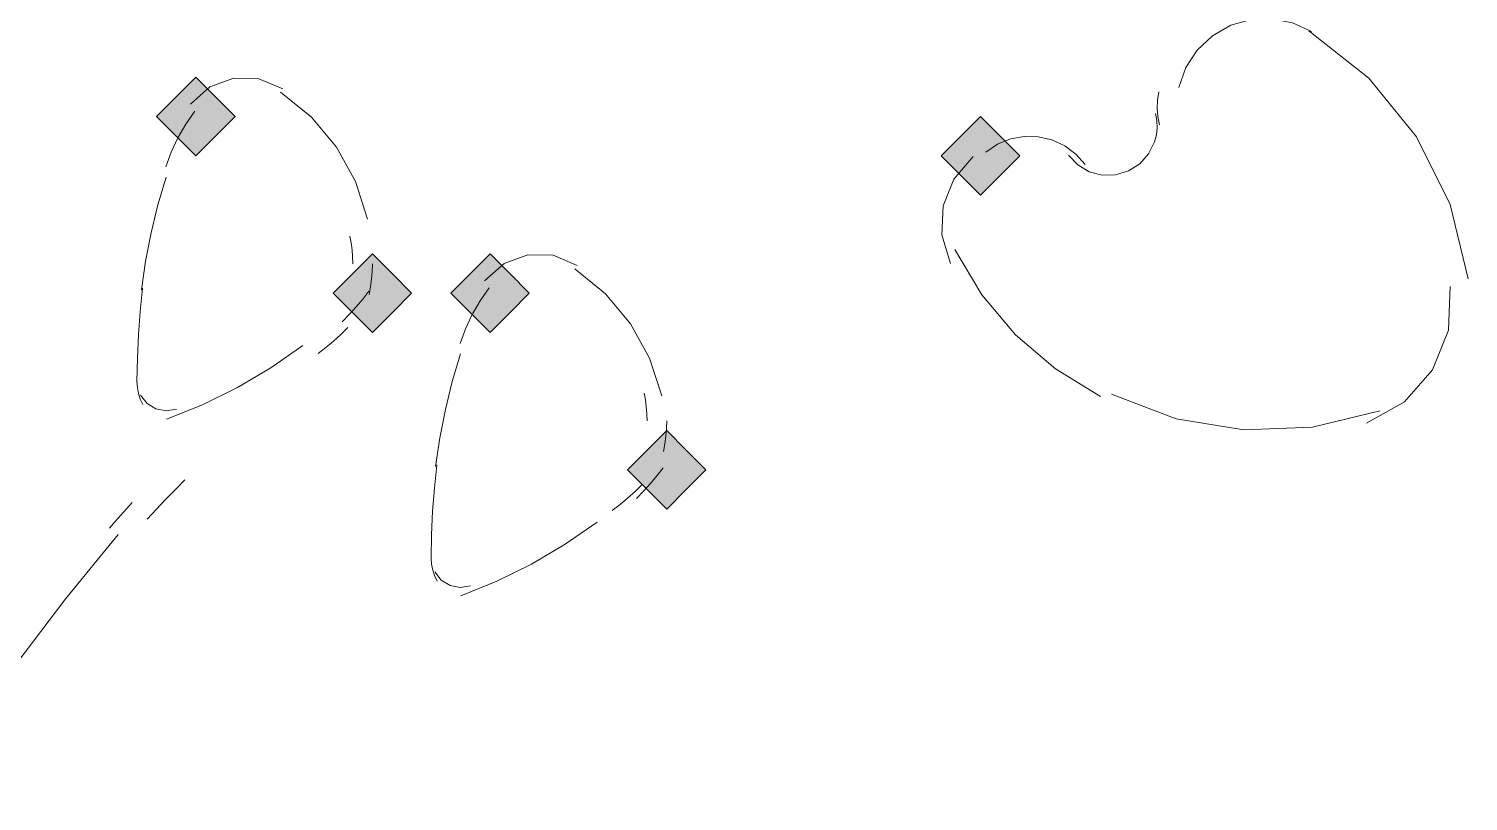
# Model space of a CAD drawing. Header units: millimetres. Extents: x 0 to 420, y 0 to 297.
# Drawn here: x 353.959 to 355.512, y 88.119 to 88.952 of the extents above; entities that cross this region are included whole.
import ezdxf

# ---------------------------------------------------------------- set-up
doc = ezdxf.new("R2010")
doc.units = ezdxf.units.MM

msp = doc.modelspace()

# ---------------------------------------------------------------- hatches: boundary and pattern name
for points in [[(354.1395, 88.9), (354.1183, 88.8788), (354.0972, 88.8577), (354.1183, 88.8365), (354.1395, 88.8153), (354.1607, 88.8365), (354.1818, 88.8577), (354.1607, 88.8788), (354.1395, 88.9)], [(354.9862, 88.8577), (354.965, 88.8365), (354.9438, 88.8153), (354.965, 88.7942), (354.9862, 88.773), (355.0073, 88.7942), (355.0285, 88.8153), (355.0073, 88.8365), (354.9862, 88.8577)], [(354.33, 88.7095), (354.3088, 88.6883), (354.2877, 88.6672), (354.3088, 88.646), (354.33, 88.6248), (354.3512, 88.646), (354.3723, 88.6672), (354.3512, 88.6883), (354.33, 88.7095)], [(354.457, 88.7095), (354.4358, 88.6883), (354.4147, 88.6672), (354.4358, 88.646), (354.457, 88.6248), (354.4782, 88.646), (354.4993, 88.6672), (354.4782, 88.6883), (354.457, 88.7095)], [(354.6475, 88.519), (354.6263, 88.4978), (354.6052, 88.4767), (354.6263, 88.4555), (354.6475, 88.4343), (354.6687, 88.4555), (354.6898, 88.4767), (354.6687, 88.4978), (354.6475, 88.519)]]:
    msp.add_hatch(color=7).paths.add_polyline_path(points)

# ---------------------------------------------------------------- linework, layer by layer
at = {"lineweight": 13}
for points in [[(355.3433, 88.9492), (355.3227, 88.9588), (355.3006, 88.9632), (355.2781, 88.9623), (355.2562, 88.9561), (355.2364, 88.9448), (355.22, 88.9293), (355.2077, 88.9105), (355.2001, 88.889)], [(355.5123, 88.6828), (355.4927, 88.7629), (355.4565, 88.8358), (355.4051, 88.8991), (355.3404, 88.9501)], [(354.2335, 88.8876), (354.2075, 88.8984), (354.1803, 88.899), (354.1546, 88.8896), (354.1336, 88.8709)], [(354.3248, 88.747), (354.3116, 88.7875), (354.2911, 88.8245), (354.2641, 88.8569), (354.231, 88.8839)], [(355.1784, 88.8844), (355.177, 88.8755), (355.1767, 88.8666), (355.1774, 88.8576), (355.1793, 88.8488)], [(354.1385, 88.8634), (354.1287, 88.8494), (354.1202, 88.8347), (354.1129, 88.8193), (354.107, 88.8033)], [(355.174, 88.8305), (355.1759, 88.838), (355.1767, 88.8456), (355.1763, 88.8533), (355.1748, 88.8609)], [(355.0991, 88.8058), (355.089, 88.8172), (355.0769, 88.8261), (355.0632, 88.8325), (355.0484, 88.8359), (355.0332, 88.8363), (355.0184, 88.8335), (355.0044, 88.8279), (354.9918, 88.8194)], [(355.0809, 88.8161), (355.091, 88.8055), (355.1034, 88.7982), (355.1172, 88.7946), (355.1318, 88.7948), (355.1458, 88.799), (355.1579, 88.8067), (355.1675, 88.8173), (355.174, 88.8305)], [(354.9782, 88.8145), (354.9574, 88.7902), (354.9459, 88.7612), (354.9445, 88.73), (354.9536, 88.6993)], [(354.1075, 88.7922), (354.0986, 88.7624), (354.0912, 88.7322), (354.0852, 88.7016), (354.0807, 88.6708)], [(354.3088, 88.6989), (354.3086, 88.7064), (354.308, 88.7139), (354.307, 88.7213), (354.3056, 88.7286)], [(354.9584, 88.7143), (354.9876, 88.6655), (355.024, 88.6222), (355.0669, 88.5855), (355.1156, 88.5559)], [(354.3265, 88.6656), (354.328, 88.6739), (354.3291, 88.6822), (354.3298, 88.6905), (354.33, 88.6989)], [(354.551, 88.6971), (354.525, 88.708), (354.4978, 88.7085), (354.4721, 88.6992), (354.4511, 88.6804)], [(354.6422, 88.5564), (354.6291, 88.597), (354.6086, 88.634), (354.5816, 88.6664), (354.5485, 88.6933)], [(354.0821, 88.6726), (354.0794, 88.6475), (354.0775, 88.6223), (354.0764, 88.5971), (354.076, 88.5719)], [(354.2974, 88.6363), (354.305, 88.6441), (354.3124, 88.6523), (354.3195, 88.6606), (354.3263, 88.6692)], [(354.456, 88.6729), (354.4462, 88.6589), (354.4377, 88.6442), (354.4304, 88.6288), (354.4245, 88.6128)], [(355.4026, 88.5269), (355.4436, 88.55), (355.4738, 88.5846), (355.491, 88.6271), (355.493, 88.6742)], [(354.2713, 88.602), (354.2798, 88.6086), (354.288, 88.6155), (354.2959, 88.6226), (354.3036, 88.6301)], [(354.1078, 88.5312), (354.1467, 88.5469), (354.1843, 88.5655), (354.2204, 88.5868), (354.2549, 88.6108)], [(354.425, 88.6017), (354.4161, 88.5719), (354.4087, 88.5417), (354.4027, 88.5111), (354.3982, 88.4803)], [(354.076, 88.5719), (354.0764, 88.5655), (354.0776, 88.5591), (354.0795, 88.5529), (354.0822, 88.5471)], [(354.0797, 88.557), (354.0868, 88.548), (354.0963, 88.5423), (354.1073, 88.5402), (354.1185, 88.5421)], [(354.6263, 88.5296), (354.6261, 88.5371), (354.6255, 88.5445), (354.6245, 88.552), (354.6231, 88.5593)], [(355.1273, 88.5582), (355.1972, 88.5316), (355.2702, 88.5197), (355.3442, 88.5225), (355.4168, 88.5403)], [(354.644, 88.4963), (354.6455, 88.5045), (354.6466, 88.5129), (354.6473, 88.5212), (354.6475, 88.5296)], [(354.3996, 88.4821), (354.3969, 88.457), (354.395, 88.4319), (354.3939, 88.4066), (354.3935, 88.3814)], [(354.6149, 88.4458), (354.6225, 88.4536), (354.6299, 88.4618), (354.6369, 88.4701), (354.6437, 88.4788)], [(354.1277, 88.466), (354.1174, 88.4555), (354.1072, 88.4449), (354.0971, 88.4342), (354.087, 88.4234)], [(354.5888, 88.4327), (354.5972, 88.4393), (354.6054, 88.4461), (354.6134, 88.4533), (354.6211, 88.4607)], [(354.0708, 88.4415), (354.0646, 88.4347), (354.0584, 88.4278), (354.0524, 88.4209), (354.0464, 88.4139)], [(354.4253, 88.3407), (354.4642, 88.3564), (354.5018, 88.375), (354.5379, 88.3963), (354.5724, 88.4203)], [(354.0557, 88.407), (353.9992, 88.3378), (353.9451, 88.2667), (353.8933, 88.1938), (353.8439, 88.1193)], [(354.3935, 88.3814), (354.3939, 88.375), (354.3951, 88.3686), (354.397, 88.3625), (354.3997, 88.3566)], [(354.3972, 88.3665), (354.4043, 88.3575), (354.4138, 88.3518), (354.4247, 88.3497), (354.436, 88.3515)]]:
    msp.add_lwpolyline(points, dxfattribs=at)
at = {"lineweight": 0}
for points in [[(354.1395, 88.9), (354.1183, 88.8788), (354.0972, 88.8577), (354.1183, 88.8365), (354.1395, 88.8153), (354.1607, 88.8365), (354.1818, 88.8577), (354.1607, 88.8788)], [(354.9862, 88.8577), (354.965, 88.8365), (354.9438, 88.8153), (354.965, 88.7942), (354.9862, 88.773), (355.0073, 88.7942), (355.0285, 88.8153), (355.0073, 88.8365)], [(354.33, 88.7095), (354.3088, 88.6883), (354.2877, 88.6672), (354.3088, 88.646), (354.33, 88.6248), (354.3512, 88.646), (354.3723, 88.6672), (354.3512, 88.6883)], [(354.457, 88.7095), (354.4358, 88.6883), (354.4147, 88.6672), (354.4358, 88.646), (354.457, 88.6248), (354.4782, 88.646), (354.4993, 88.6672), (354.4782, 88.6883)], [(354.6475, 88.519), (354.6263, 88.4978), (354.6052, 88.4767), (354.6263, 88.4555), (354.6475, 88.4343), (354.6687, 88.4555), (354.6898, 88.4767), (354.6687, 88.4978)]]:
    msp.add_lwpolyline(points, close=True, dxfattribs=at)

doc.saveas('drawing.dxf')
